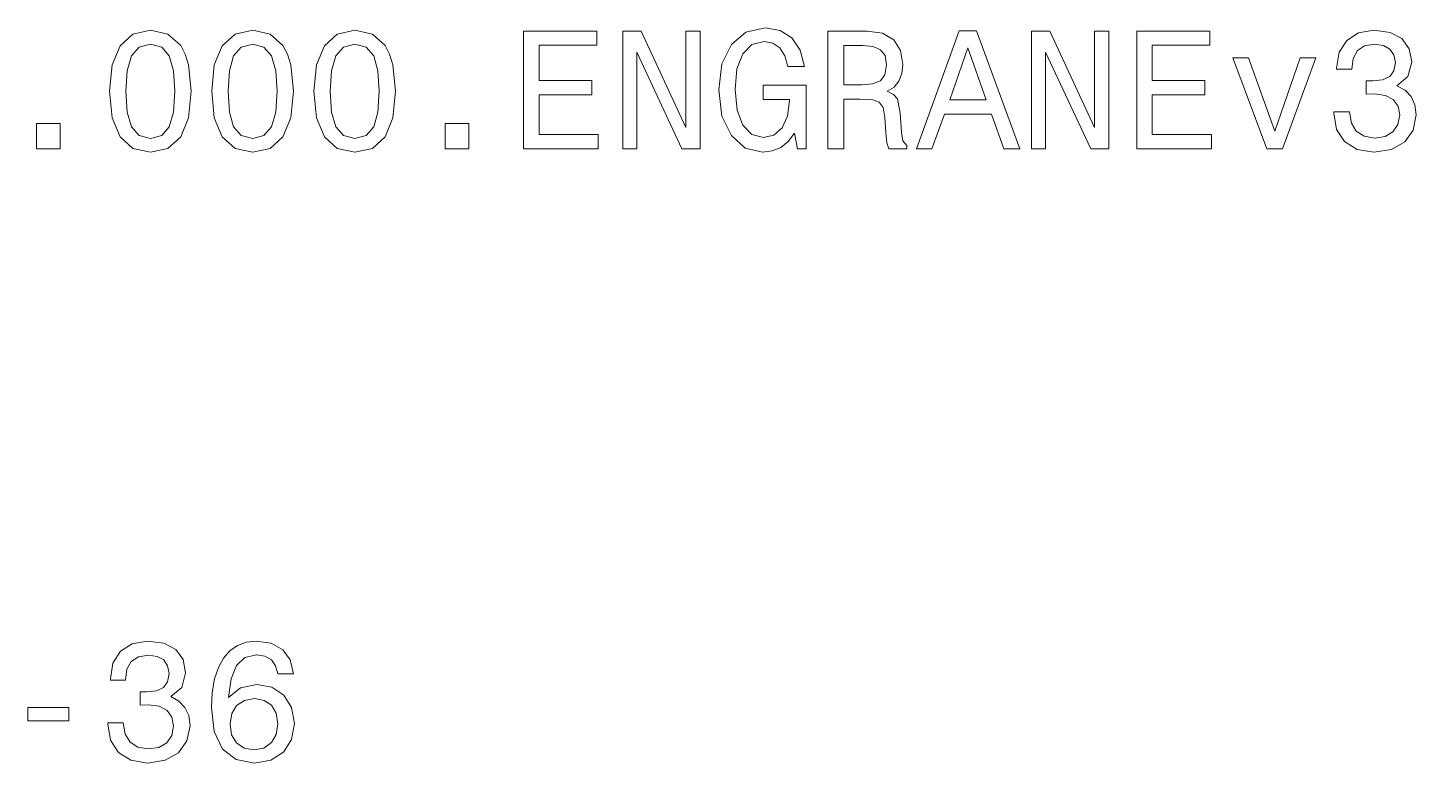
# Model space of a CAD drawing. Extents: x 15 to 1174, y 15 to 826.
# Drawn here: x 160.25 to 201.5, y 663.33 to 685.17 of the extents above; entities that cross this region are included whole.
import ezdxf

# ---------------------------------------------------------------- set-up
doc = ezdxf.new("R2010")
doc.units = 0
doc.layers.get('0').update_dxf_attribs({"linetype": 'CONTINUOUS'})

msp = doc.modelspace()

# ---------------------------------------------------------------- linework, layer by layer
at = {"color": 7, "lineweight": 13}
for points in [[(162.679779, 683.282166), (162.755432, 682.490356), (162.992462, 681.925537), (163.370697, 681.582581), (163.895203, 681.471619), (164.414642, 681.582581), (164.792892, 681.925537), (165.024872, 682.490356), (165.105576, 683.282166), (165.024872, 684.068909), (164.929062, 684.381592), (164.792892, 684.638794), (164.414642, 684.98175), (163.895203, 685.097717), (163.370697, 684.98175), (162.992462, 684.633728), (162.755432, 684.068909)], [(165.715805, 683.282166), (165.791443, 682.490356), (166.028473, 681.925537), (166.406723, 681.582581), (166.931213, 681.471619), (167.450668, 681.582581), (167.828918, 681.925537), (168.060898, 682.490356), (168.141602, 683.282166), (168.060898, 684.068909), (167.965088, 684.381592), (167.828918, 684.638794), (167.450668, 684.98175), (166.931213, 685.097717), (166.406723, 684.98175), (166.028473, 684.633728), (165.791443, 684.068909)], [(168.751831, 683.282166), (168.827469, 682.490356), (169.064499, 681.925537), (169.442749, 681.582581), (169.967239, 681.471619), (170.486694, 681.582581), (170.864929, 681.925537), (171.096924, 682.490356), (171.177612, 683.282166), (171.096924, 684.068909), (171.001099, 684.381592), (170.864929, 684.638794), (170.486694, 684.98175), (169.967239, 685.097717), (169.442749, 684.98175), (169.064499, 684.633728), (168.827469, 684.068909)], [(174.980209, 681.57251), (177.199234, 681.57251), (177.199234, 681.996155), (175.444183, 681.996155), (175.444183, 683.181274), (177.007584, 683.181274), (177.007584, 683.599915), (175.444183, 683.599915), (175.444183, 684.648865), (177.158875, 684.648865), (177.158875, 685.07251), (174.980209, 685.07251)], [(177.925446, 681.57251), (178.34404, 681.57251), (178.34404, 684.442078), (179.685547, 681.57251), (180.225159, 681.57251), (180.225159, 685.07251), (179.801529, 685.07251), (179.801529, 682.202942), (178.475159, 685.07251), (177.925446, 685.07251)], [(183.034241, 682.041504), (183.11998, 681.57251), (183.372131, 681.57251), (183.372131, 683.463745), (182.096191, 683.463745), (182.096191, 683.035034), (182.88295, 683.035034), (182.88295, 683.004761), (182.822418, 682.540833), (182.661041, 682.197876), (182.413925, 681.981018), (182.106293, 681.9104), (181.763351, 682.00116), (181.496063, 682.273499), (181.324585, 682.722351), (181.264069, 683.337646), (181.31955, 683.947876), (181.491013, 684.396729), (181.763351, 684.669067), (182.1315, 684.764893), (182.383667, 684.714417), (182.590439, 684.573242), (182.74173, 684.336182), (182.827469, 684.018494), (183.326752, 684.018494), (183.195618, 684.502625), (182.948502, 684.865723), (182.600525, 685.087646), (182.161758, 685.168335), (181.586838, 685.042236), (181.153122, 684.674072), (180.875732, 684.094116), (180.779922, 683.32251), (180.875732, 682.545837), (181.153122, 681.965881), (181.561615, 681.597717), (182.076019, 681.476685), (182.363495, 681.517029), (182.620697, 681.61792), (182.84259, 681.794434)], [(184.022705, 681.57251), (184.49173, 681.57251), (184.49173, 683.050171), (184.97084, 683.050171), (185.323868, 683.035034), (185.545776, 682.964417), (185.666809, 682.798035), (185.717239, 682.500488), (185.742462, 682.04657), (185.772705, 681.749023), (185.833237, 681.57251), (186.362762, 681.57251), (186.362762, 681.668335), (186.24678, 681.80957), (186.206421, 682.071777), (186.171127, 682.636658), (186.085388, 683.055237), (185.969391, 683.18634), (185.787842, 683.282166), (185.989563, 683.408264), (186.130783, 683.584778), (186.221558, 683.806641), (186.251816, 684.073975), (186.181213, 684.497559), (185.979492, 684.815308), (185.646637, 685.006958), (185.192749, 685.07251), (184.022705, 685.07251)], [(186.650238, 681.57251), (187.114212, 681.57251), (187.482361, 682.601318), (188.879333, 682.601318), (189.247498, 681.57251), (189.721558, 681.57251), (188.440582, 685.077576), (187.926178, 685.077576)], [(190.06955, 681.57251), (190.488129, 681.57251), (190.488129, 684.442078), (191.82962, 681.57251), (192.369263, 681.57251), (192.369263, 685.07251), (191.945618, 685.07251), (191.945618, 682.202942), (190.619263, 685.07251), (190.06955, 685.07251)], [(193.19635, 681.57251), (195.415375, 681.57251), (195.415375, 681.996155), (193.660324, 681.996155), (193.660324, 683.181274), (195.223724, 683.181274), (195.223724, 683.599915), (193.660324, 683.599915), (193.660324, 684.648865), (195.375031, 684.648865), (195.375031, 685.07251), (193.19635, 685.07251)], [(199.05658, 682.671936), (199.05658, 682.636658), (199.137268, 682.152466), (199.374298, 681.789368), (199.747498, 681.557373), (200.24173, 681.471619), (200.766235, 681.557373), (201.159607, 681.779297), (201.411774, 682.132324), (201.502548, 682.586182), (201.462204, 682.883728), (201.351257, 683.125793), (201.169693, 683.312439), (200.927612, 683.448608), (201.255432, 683.720947), (201.371429, 684.154663), (201.295776, 684.548035), (201.078918, 684.845581), (200.725891, 685.032166), (200.24173, 685.097717), (199.787842, 685.017029), (199.439865, 684.795105), (199.212921, 684.442078), (199.137268, 683.973083), (199.137268, 683.937805), (199.586121, 683.937805), (199.626465, 684.260559), (199.757599, 684.492554), (199.969406, 684.633728), (200.266953, 684.684204), (200.529205, 684.64386), (200.720856, 684.537903), (200.836838, 684.366455), (200.882233, 684.13446), (200.836838, 683.887329), (200.715805, 683.720947), (200.503998, 683.620056), (200.216522, 683.589783), (200.019836, 683.594849), (200.019836, 683.196411), (200.266953, 683.206543), (200.584686, 683.161133), (200.821716, 683.0401), (200.962921, 682.843384), (201.013351, 682.586182), (200.957886, 682.293701), (200.811615, 682.076843), (200.579636, 681.940674), (200.272003, 681.895264), (199.954285, 681.945679), (199.72229, 682.096985), (199.576035, 682.33905), (199.520569, 682.671936)], [(163.163925, 683.282166), (163.204285, 683.892395), (163.330353, 684.331177), (163.557297, 684.588379), (163.895203, 684.679138), (164.228058, 684.588379), (164.454987, 684.331177), (164.581085, 683.892395), (164.621429, 683.282166), (164.581085, 682.66687), (164.454987, 682.228149), (164.228058, 681.970947), (163.895203, 681.885193), (163.557297, 681.970947), (163.330353, 682.228149), (163.204285, 682.66687)], [(166.199951, 683.282166), (166.240295, 683.892395), (166.366379, 684.331177), (166.593323, 684.588379), (166.931213, 684.679138), (167.264069, 684.588379), (167.491013, 684.331177), (167.617096, 683.892395), (167.65744, 683.282166), (167.617096, 682.66687), (167.491013, 682.228149), (167.264069, 681.970947), (166.931213, 681.885193), (166.593323, 681.970947), (166.366379, 682.228149), (166.240295, 682.66687)], [(169.235977, 683.282166), (169.276321, 683.892395), (169.402405, 684.331177), (169.629349, 684.588379), (169.967239, 684.679138), (170.300095, 684.588379), (170.527039, 684.331177), (170.653122, 683.892395), (170.693466, 683.282166), (170.653122, 682.66687), (170.527039, 682.228149), (170.300095, 681.970947), (169.967239, 681.885193), (169.629349, 681.970947), (169.402405, 682.228149), (169.276321, 682.66687)], [(185.061615, 684.64386), (185.369263, 684.613586), (185.586121, 684.517761), (185.72229, 684.341248), (185.76767, 684.063843), (185.717239, 683.771362), (185.58107, 683.594849), (185.349091, 683.504089), (185.031357, 683.478821), (184.49173, 683.478821), (184.49173, 684.64386)], [(187.643753, 683.030029), (188.18338, 684.573242), (188.722992, 683.030029)], [(197.059464, 681.57251), (197.528473, 681.57251), (198.516953, 684.280701), (198.058014, 684.280701), (197.296494, 682.096985), (196.519836, 684.280701), (196.055847, 684.280701)], [(160.5112, 681.57251), (161.207153, 681.57251), (161.207153, 682.323975), (160.5112, 682.323975)], [(172.655273, 681.57251), (173.351242, 681.57251), (173.351242, 682.323975), (172.655273, 682.323975)], [(162.624298, 664.531433), (162.624298, 664.496155), (162.704987, 664.011963), (162.942032, 663.648865), (163.315231, 663.41687), (163.809464, 663.331116), (164.333954, 663.41687), (164.727325, 663.638794), (164.979492, 663.991821), (165.070267, 664.445679), (165.029922, 664.743225), (164.918976, 664.985291), (164.737411, 665.171936), (164.495346, 665.308105), (164.823151, 665.580444), (164.939148, 666.01416), (164.863495, 666.407532), (164.646637, 666.705078), (164.29361, 666.891663), (163.809464, 666.957214), (163.355576, 666.876526), (163.007584, 666.654602), (162.78064, 666.301575), (162.704987, 665.832581), (162.704987, 665.797302), (163.153839, 665.797302), (163.194183, 666.120056), (163.325317, 666.352051), (163.537125, 666.493225), (163.834686, 666.543701), (164.096924, 666.503357), (164.288574, 666.3974), (164.404572, 666.225952), (164.449951, 665.993958), (164.404572, 665.746826), (164.283524, 665.580444), (164.071716, 665.479553), (163.784241, 665.44928), (163.587555, 665.454346), (163.587555, 665.055908), (163.834686, 665.06604), (164.152405, 665.02063), (164.389435, 664.899597), (164.53064, 664.702881), (164.581085, 664.445679), (164.525604, 664.153198), (164.379349, 663.93634), (164.147354, 663.800171), (163.839722, 663.754761), (163.522003, 663.805176), (163.290009, 663.956482), (163.143753, 664.198547), (163.088287, 664.531433)], [(168.141602, 665.988953), (168.045776, 666.3974), (167.823868, 666.700012), (167.480927, 666.891663), (167.037125, 666.957214), (166.739578, 666.921936), (166.482376, 666.826111), (166.255432, 666.669739), (166.063782, 666.447876), (165.912491, 666.170471), (165.801544, 665.832581), (165.730927, 665.434143), (165.710754, 664.985291), (165.791443, 664.269165), (166.038574, 663.749756), (166.436981, 663.437073), (166.981659, 663.331116), (167.47084, 663.421936), (167.84404, 663.658936), (168.086121, 664.032166), (168.171844, 664.506226), (168.086121, 664.985291), (167.854126, 665.353455), (167.496063, 665.585449), (167.052261, 665.666138), (166.573151, 665.565308), (166.215088, 665.277832), (166.290726, 665.832581), (166.452118, 666.231018), (166.699234, 666.468018), (167.042175, 666.548706), (167.294327, 666.508362), (167.485977, 666.402466), (167.612061, 666.225952), (167.677612, 665.988953)], [(167.682663, 664.50116), (167.627182, 664.183472), (167.485977, 663.941345), (167.259033, 663.779968), (166.976608, 663.729553), (166.679062, 663.779968), (166.452118, 663.93634), (166.305862, 664.178406), (166.260468, 664.496155), (166.310898, 664.808838), (166.452118, 665.045837), (166.684097, 665.197144), (166.99678, 665.252625), (167.269119, 665.197144), (167.485977, 665.050903), (167.627182, 664.813843)], [(160.248947, 664.586914), (161.469406, 664.586914), (161.469406, 664.985291), (160.248947, 664.985291)]]:
    msp.add_lwpolyline(points, close=True, dxfattribs=at)

doc.saveas('drawing.dxf')
